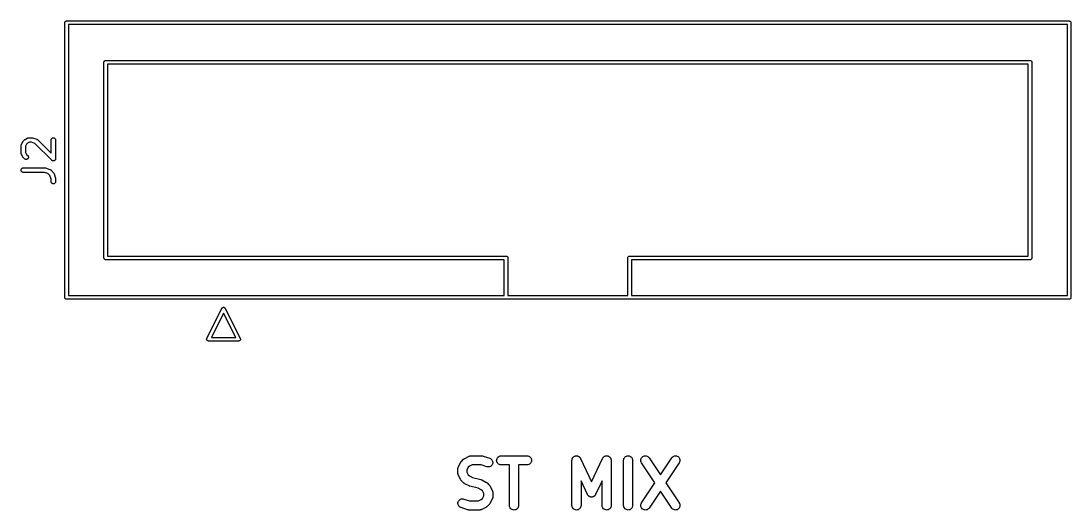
# Model space of a CAD drawing. Extents: x 0.26 to 6.88, y 0.69 to 3.68.
# Drawn here: x 0.31 to 1.682, y 0.692 to 1.332 of the extents above; entities that cross this region are included whole.
import ezdxf

# ---------------------------------------------------------------- set-up
doc = ezdxf.new("R2010")
doc.units = 0
doc.header["$MEASUREMENT"] = 0
doc.layers.add('BLACK', color=7, linetype='CONTINUOUS')

msp = doc.modelspace()

# ---------------------------------------------------------------- linework, layer by layer
at = {"layer": 'BLACK', "linetype": 'CONTINUOUS'}
for p, q in [((0.367908, 1.33085), (0.368204, 1.33121)), ((0.368204, 1.33121), (0.368563, 1.3315)), ((0.368563, 1.3315), (0.368974, 1.33172)), ((0.368974, 1.33172), (0.369419, 1.33186)), ((0.369419, 1.33186), (0.369766, 1.33189)), ((0.369766, 1.33189), (0.369882, 1.3319)), ((0.369766, 1.33189), (0.369766, 1.33189)), ((0.369882, 1.3319), (0.369998, 1.33189)), ((0.369998, 1.33189), (1.68, 1.33189)), ((1.68, 1.33189), (1.68012, 1.3319)), ((1.68012, 1.3319), (1.68023, 1.33189)), ((1.68023, 1.33189), (1.68023, 1.33189)), ((1.68023, 1.33189), (1.68058, 1.33186)), ((1.68058, 1.33186), (1.68103, 1.33172)), ((1.68103, 1.33172), (1.68144, 1.3315)), ((1.68144, 1.3315), (1.6818, 1.33121)), ((1.6818, 1.33121), (1.68209, 1.33085)), ((0.367508, 1.32953), (0.367554, 1.32999)), ((0.36752, 1.32941), (0.367508, 1.32953)), ((0.36752, 0.970588), (0.36752, 1.32941)), ((0.367554, 1.32999), (0.367689, 1.33044)), ((0.367689, 1.33044), (0.367908, 1.33085)), ((0.372244, 1.32717), (0.372244, 0.972835)), ((1.67776, 1.32717), (0.372244, 1.32717)), ((1.67776, 0.972835), (1.67776, 1.32717)), ((1.68209, 1.33085), (1.68231, 1.33044)), ((1.68231, 1.33044), (1.68245, 1.32999)), ((1.68245, 1.32999), (1.68249, 1.32953)), ((1.68249, 1.32953), (1.68248, 1.32941)), ((1.68248, 1.32941), (1.68248, 0.970588)), ((0.418689, 1.27795), (0.418735, 1.27842)), ((0.418701, 1.27784), (0.418689, 1.27795)), ((0.418701, 1.02216), (0.418701, 1.27784)), ((0.418735, 1.27842), (0.41887, 1.27886)), ((0.41887, 1.27886), (0.419089, 1.27927)), ((0.419089, 1.27927), (0.419385, 1.27963)), ((0.419385, 1.27963), (0.419744, 1.27993)), ((0.419744, 1.27993), (0.420155, 1.28015)), ((0.420155, 1.28015), (0.4206, 1.28028)), ((0.4206, 1.28028), (0.420947, 1.28031)), ((0.420947, 1.28031), (0.421063, 1.28033)), ((0.420947, 1.28031), (0.420947, 1.28031)), ((0.421063, 1.28033), (0.421179, 1.28031)), ((0.421179, 1.28031), (1.62882, 1.28031)), ((1.62882, 1.28031), (1.62894, 1.28033)), ((1.62894, 1.28033), (1.62905, 1.28031)), ((1.62905, 1.28031), (1.62905, 1.28031)), ((1.62905, 1.28031), (1.6294, 1.28028)), ((1.6294, 1.28028), (1.62985, 1.28015)), ((1.62985, 1.28015), (1.63026, 1.27993)), ((1.63026, 1.27993), (1.63062, 1.27963)), ((1.63062, 1.27963), (1.63091, 1.27927)), ((1.63091, 1.27927), (1.63113, 1.27886)), ((1.63113, 1.27886), (1.63127, 1.27842)), ((1.63127, 1.27842), (1.63131, 1.27795)), ((1.63131, 1.27795), (1.6313, 1.27784)), ((1.6313, 1.27784), (1.6313, 1.02216)), ((0.423425, 1.27559), (0.423425, 1.02441)), ((1.62657, 1.27559), (0.423425, 1.27559)), ((1.62657, 1.02441), (1.62657, 1.27559)), ((0.31033, 1.16879), (0.31034, 1.16888)), ((0.31033, 1.16875), (0.31033, 1.16879)), ((0.31033, 1.15937), (0.31033, 1.16875)), ((0.310338, 1.16896), (0.310372, 1.16916)), ((0.31034, 1.16888), (0.310338, 1.16896)), ((0.310372, 1.16916), (0.310394, 1.16936)), ((0.310394, 1.16936), (0.310421, 1.16944)), ((0.310421, 1.16944), (0.310435, 1.16953)), ((0.310435, 1.16953), (0.310508, 1.16972)), ((0.310508, 1.16972), (0.310569, 1.16991)), ((0.310569, 1.16991), (0.310611, 1.16999)), ((0.310611, 1.16999), (0.310642, 1.17007)), ((0.310642, 1.17007), (0.312516, 1.17382)), ((0.312516, 1.17382), (0.312535, 1.17385)), ((0.312535, 1.17385), (0.312625, 1.17399)), ((0.312625, 1.17399), (0.312704, 1.17414)), ((0.312704, 1.17414), (0.312782, 1.17423)), ((0.312782, 1.17423), (0.312849, 1.17434)), ((0.312849, 1.17434), (0.312964, 1.17446)), ((0.312964, 1.17446), (0.31307, 1.17459)), ((0.31307, 1.17459), (0.314944, 1.17646)), ((0.314944, 1.17646), (0.314974, 1.17649)), ((0.314974, 1.17649), (0.315103, 1.17659)), ((0.315103, 1.17659), (0.315224, 1.17671)), ((0.315224, 1.17671), (0.315328, 1.17677)), ((0.315328, 1.17677), (0.315424, 1.17685)), ((0.315424, 1.17685), (0.315571, 1.17692)), ((0.315571, 1.17692), (0.315712, 1.17701)), ((0.315712, 1.17701), (0.319461, 1.17889)), ((0.317584, 1.17075), (0.316235, 1.16805)), ((0.316235, 1.16805), (0.316235, 1.16007)), ((0.318781, 1.17195), (0.317584, 1.17075)), ((0.321479, 1.17329), (0.318781, 1.17195)), ((0.319461, 1.17889), (0.319498, 1.17891)), ((0.319498, 1.17891), (0.31958, 1.17894)), ((0.31958, 1.17894), (0.319657, 1.17898)), ((0.319657, 1.17898), (0.31985, 1.17904)), ((0.31985, 1.17904), (0.320039, 1.1791)), ((0.320039, 1.1791), (0.320125, 1.17912)), ((0.320125, 1.17912), (0.320208, 1.17914)), ((0.320208, 1.17914), (0.320409, 1.17916)), ((0.320409, 1.17916), (0.320608, 1.17919)), ((0.320608, 1.17919), (0.320695, 1.17919)), ((0.320695, 1.17919), (0.320782, 1.1792)), ((0.320782, 1.1792), (0.324531, 1.1792)), ((0.324052, 1.17329), (0.321479, 1.17329)), ((0.328561, 1.17179), (0.324052, 1.17329)), ((0.324531, 1.1792), (0.324573, 1.1792)), ((0.324573, 1.1792), (0.324737, 1.17918)), ((0.324737, 1.17918), (0.324903, 1.17918)), ((0.324903, 1.17918), (0.325023, 1.17915)), ((0.325023, 1.17915), (0.325145, 1.17913)), ((0.325145, 1.17913), (0.325303, 1.17908)), ((0.325303, 1.17908), (0.325465, 1.17905)), ((0.325465, 1.17905), (0.331089, 1.17717)), ((0.350565, 1.14979), (0.328561, 1.17179)), ((0.331089, 1.17717), (0.331128, 1.17716)), ((0.331128, 1.17716), (0.331207, 1.17712)), ((0.331207, 1.17712), (0.33129, 1.1771)), ((0.33129, 1.1771), (0.331468, 1.177)), ((0.331468, 1.177), (0.331651, 1.17692)), ((0.331651, 1.17692), (0.331722, 1.17687)), ((0.331722, 1.17687), (0.331798, 1.17683)), ((0.331798, 1.17683), (0.331954, 1.1767)), ((0.331954, 1.1767), (0.332117, 1.17658)), ((0.332117, 1.17658), (0.332176, 1.17652)), ((0.332176, 1.17652), (0.332244, 1.17646)), ((0.332244, 1.17646), (0.3497, 1.159)), ((0.3497, 1.17629), (0.349765, 1.17686)), ((0.3497, 1.17625), (0.3497, 1.17629)), ((0.3497, 1.159), (0.3497, 1.17625)), ((0.349765, 1.17686), (0.349939, 1.17741)), ((0.349939, 1.17741), (0.350216, 1.17791)), ((0.350216, 1.17791), (0.350587, 1.17836)), ((0.350587, 1.17836), (0.351036, 1.17872)), ((0.351036, 1.17872), (0.351547, 1.17898)), ((0.351547, 1.17898), (0.352099, 1.17915)), ((0.352099, 1.17915), (0.352673, 1.1792)), ((0.352673, 1.1792), (0.353246, 1.17914)), ((0.353246, 1.17914), (0.353797, 1.17897)), ((0.353797, 1.17897), (0.354304, 1.17869)), ((0.354304, 1.17869), (0.354748, 1.17833)), ((0.354748, 1.17833), (0.355112, 1.17788)), ((0.355112, 1.17788), (0.355383, 1.17737)), ((0.355383, 1.17737), (0.355549, 1.17682)), ((0.355549, 1.17682), (0.355606, 1.17625)), ((0.355606, 1.17625), (0.355606, 1.15187)), ((0.310338, 1.15929), (0.31033, 1.15937)), ((0.310335, 1.1592), (0.310338, 1.15929)), ((0.310366, 1.159), (0.310335, 1.1592)), ((0.310386, 1.1588), (0.310366, 1.159)), ((0.310411, 1.15872), (0.310386, 1.1588)), ((0.310425, 1.15863), (0.310411, 1.15872)), ((0.310494, 1.15844), (0.310425, 1.15863)), ((0.310553, 1.15825), (0.310494, 1.15844)), ((0.310593, 1.15817), (0.310553, 1.15825)), ((0.310623, 1.15809), (0.310593, 1.15817)), ((0.310642, 1.15805), (0.310623, 1.15809)), ((0.312516, 1.1543), (0.310642, 1.15805)), ((0.312605, 1.15416), (0.312516, 1.1543)), ((0.312681, 1.15402), (0.312605, 1.15416)), ((0.312758, 1.15392), (0.312681, 1.15402)), ((0.312823, 1.15382), (0.312758, 1.15392)), ((0.312937, 1.1537), (0.312823, 1.15382)), ((0.313041, 1.15357), (0.312937, 1.1537)), ((0.31307, 1.15354), (0.313041, 1.15357)), ((0.314944, 1.15166), (0.31307, 1.15354)), ((0.316235, 1.16007), (0.317584, 1.15737)), ((0.317584, 1.15737), (0.31912, 1.15584)), ((0.31912, 1.15584), (0.319149, 1.15581)), ((0.319149, 1.15581), (0.319509, 1.15536)), ((0.319509, 1.15536), (0.319774, 1.15485)), ((0.319923, 1.15315), (0.31975, 1.1526)), ((0.319774, 1.15485), (0.319935, 1.15429)), ((0.319985, 1.15372), (0.319923, 1.15315)), ((0.319935, 1.15429), (0.319985, 1.15372)), ((0.310835, 1.13853), (0.311202, 1.13897)), ((0.311202, 1.13897), (0.311649, 1.13934)), ((0.311649, 1.13934), (0.312157, 1.13961)), ((0.312157, 1.13961), (0.312709, 1.13977)), ((0.312709, 1.13977), (0.313283, 1.13983)), ((0.313283, 1.13983), (0.341404, 1.13983)), ((0.31539, 1.1513), (0.314944, 1.15166)), ((0.315897, 1.15102), (0.31539, 1.1513)), ((0.316449, 1.15086), (0.315897, 1.15102)), ((0.317022, 1.1508), (0.316449, 1.15086)), ((0.317596, 1.15085), (0.317022, 1.1508)), ((0.318148, 1.15102), (0.317596, 1.15085)), ((0.318658, 1.15128), (0.318148, 1.15102)), ((0.319106, 1.15165), (0.318658, 1.15128)), ((0.319474, 1.15209), (0.319106, 1.15165)), ((0.31975, 1.1526), (0.319474, 1.15209)), ((0.341404, 1.13983), (0.341445, 1.13983)), ((0.341445, 1.13983), (0.34161, 1.13981)), ((0.34161, 1.13981), (0.341776, 1.13981)), ((0.341776, 1.13981), (0.341896, 1.13978)), ((0.341896, 1.13978), (0.342018, 1.13976)), ((0.342018, 1.13976), (0.342176, 1.13971)), ((0.342176, 1.13971), (0.342338, 1.13968)), ((0.342338, 1.13968), (0.347962, 1.1378)), ((0.350782, 1.14961), (0.350565, 1.14979)), ((0.351002, 1.14943), (0.350782, 1.14961)), ((0.351006, 1.14942), (0.351002, 1.14943)), ((0.35101, 1.14942), (0.351006, 1.14942)), ((0.351257, 1.14929), (0.35101, 1.14942)), ((0.351509, 1.14915), (0.351257, 1.14929)), ((0.351514, 1.14915), (0.351509, 1.14915)), ((0.351518, 1.14915), (0.351514, 1.14915)), ((0.351784, 1.14907), (0.351518, 1.14915)), ((0.352059, 1.14898), (0.351784, 1.14907)), ((0.352064, 1.14898), (0.352059, 1.14898)), ((0.352069, 1.14898), (0.352064, 1.14898)), ((0.352353, 1.14895), (0.352069, 1.14898)), ((0.352632, 1.14892), (0.352353, 1.14895)), ((0.352637, 1.14892), (0.352632, 1.14892)), ((0.352642, 1.14892), (0.352637, 1.14892)), ((0.352925, 1.14895), (0.352642, 1.14892)), ((0.353206, 1.14897), (0.352925, 1.14895)), ((0.353211, 1.14898), (0.353206, 1.14897)), ((0.353216, 1.14898), (0.353211, 1.14898)), ((0.353488, 1.14906), (0.353216, 1.14898)), ((0.353759, 1.14914), (0.353488, 1.14906)), ((0.353763, 1.14914), (0.353759, 1.14914)), ((0.353768, 1.14914), (0.353763, 1.14914)), ((0.354021, 1.14927), (0.353768, 1.14914)), ((0.35427, 1.1494), (0.354021, 1.14927)), ((0.354274, 1.14941), (0.35427, 1.1494)), ((0.354278, 1.14941), (0.354274, 1.14941)), ((0.354497, 1.14959), (0.354278, 1.14941)), ((0.354719, 1.14977), (0.354497, 1.14959)), ((0.354722, 1.14977), (0.354719, 1.14977)), ((0.354726, 1.14977), (0.354722, 1.14977)), ((0.354903, 1.14998), (0.354726, 1.14977)), ((0.355089, 1.15021), (0.354903, 1.14998)), ((0.355092, 1.15021), (0.355089, 1.15021)), ((0.355095, 1.15022), (0.355092, 1.15021)), ((0.355229, 1.15046), (0.355095, 1.15022)), ((0.355367, 1.15071), (0.355229, 1.15046)), ((0.355368, 1.15072), (0.355367, 1.15071)), ((0.355371, 1.15072), (0.355368, 1.15072)), ((0.355454, 1.15099), (0.355371, 1.15072)), ((0.355541, 1.15126), (0.355454, 1.15099)), ((0.355542, 1.15127), (0.355541, 1.15126)), ((0.355543, 1.15127), (0.355542, 1.15127)), ((0.355573, 1.15155), (0.355543, 1.15127)), ((0.355605, 1.15183), (0.355573, 1.15155)), ((0.355606, 1.15187), (0.355605, 1.15184)), ((0.355605, 1.15184), (0.355605, 1.15184)), ((0.355605, 1.15184), (0.355605, 1.15184)), ((0.355605, 1.15184), (0.355605, 1.15183)), ((0.31033, 1.1369), (0.31039, 1.13747)), ((0.310382, 1.13632), (0.31033, 1.1369)), ((0.310545, 1.13577), (0.310382, 1.13632)), ((0.31039, 1.13747), (0.310561, 1.13802)), ((0.310812, 1.13526), (0.310545, 1.13577)), ((0.310561, 1.13802), (0.310835, 1.13853)), ((0.311173, 1.13481), (0.310812, 1.13526)), ((0.311614, 1.13444), (0.311173, 1.13481)), ((0.312119, 1.13416), (0.311614, 1.13444)), ((0.312669, 1.13399), (0.312119, 1.13416)), ((0.313241, 1.13392), (0.312669, 1.13399)), ((0.313283, 1.13392), (0.313241, 1.13392)), ((0.340925, 1.13392), (0.313283, 1.13392)), ((0.345433, 1.13242), (0.340925, 1.13392)), ((0.348197, 1.12966), (0.345433, 1.13242)), ((0.347962, 1.1378), (0.348001, 1.13779)), ((0.348001, 1.13779), (0.34808, 1.13775)), ((0.34808, 1.13775), (0.348163, 1.13773)), ((0.348163, 1.13773), (0.348341, 1.13763)), ((0.3497, 1.12515), (0.348197, 1.12966)), ((0.348341, 1.13763), (0.348524, 1.13755)), ((0.348524, 1.13755), (0.348594, 1.1375)), ((0.348594, 1.1375), (0.348671, 1.13746)), ((0.348671, 1.13746), (0.348827, 1.13733)), ((0.348827, 1.13733), (0.34899, 1.13721)), ((0.34899, 1.13721), (0.349049, 1.13715)), ((0.349049, 1.13715), (0.349116, 1.13709)), ((0.349116, 1.13709), (0.352866, 1.13334)), ((0.352866, 1.13334), (0.352895, 1.13331)), ((0.352895, 1.13331), (0.352949, 1.13324)), ((0.352949, 1.13324), (0.353012, 1.13318)), ((0.353012, 1.13318), (0.353129, 1.13302)), ((0.353129, 1.13302), (0.353254, 1.13286)), ((0.353254, 1.13286), (0.353294, 1.13278)), ((0.353294, 1.13278), (0.353345, 1.13271)), ((0.353345, 1.13271), (0.353427, 1.13253)), ((0.353427, 1.13253), (0.35352, 1.13235)), ((0.35352, 1.13235), (0.353544, 1.13227)), ((0.353544, 1.13227), (0.353579, 1.13219)), ((0.353579, 1.13219), (0.355454, 1.12656)), ((0.355454, 1.12656), (0.355467, 1.12652)), ((0.355467, 1.12652), (0.355501, 1.12636)), ((0.355501, 1.12636), (0.355549, 1.1262)), ((0.355549, 1.1262), (0.355561, 1.12608)), ((0.355561, 1.12608), (0.355587, 1.12596)), ((0.355587, 1.12596), (0.355589, 1.12579)), ((0.355589, 1.12579), (0.355606, 1.12563)), ((0.355606, 1.12563), (0.355606, 1.12188)), ((0.3497, 1.12188), (0.3497, 1.12515)), ((0.349756, 1.1213), (0.3497, 1.12188)), ((0.349923, 1.12075), (0.349756, 1.1213)), ((0.350193, 1.12024), (0.349923, 1.12075)), ((0.350558, 1.1198), (0.350193, 1.12024)), ((0.351002, 1.11943), (0.350558, 1.1198)), ((0.351509, 1.11916), (0.351002, 1.11943)), ((0.352059, 1.11899), (0.351509, 1.11916)), ((0.352632, 1.11893), (0.352059, 1.11899)), ((0.353206, 1.11898), (0.352632, 1.11893)), ((0.353759, 1.11914), (0.353206, 1.11898)), ((0.35427, 1.11941), (0.353759, 1.11914)), ((0.354719, 1.11977), (0.35427, 1.11941)), ((0.355089, 1.12021), (0.354719, 1.11977)), ((0.355367, 1.12072), (0.355089, 1.12021)), ((0.355541, 1.12126), (0.355367, 1.12072)), ((0.355605, 1.12184), (0.355541, 1.12126)), ((0.355606, 1.12188), (0.355605, 1.12184)), ((0.418689, 1.02205), (0.418701, 1.02216)), ((0.418735, 1.02158), (0.418689, 1.02205)), ((0.41887, 1.02114), (0.418735, 1.02158)), ((0.419089, 1.02073), (0.41887, 1.02114)), ((0.419385, 1.02037), (0.419089, 1.02073)), ((0.419744, 1.02007), (0.419385, 1.02037)), ((0.420155, 1.01985), (0.419744, 1.02007)), ((0.4206, 1.01972), (0.420155, 1.01985)), ((0.421063, 1.01967), (0.4206, 1.01972)), ((0.421179, 1.01969), (0.421063, 1.01967)), ((0.941929, 1.01969), (0.421179, 1.01969)), ((0.423425, 1.02441), (0.944175, 1.02441)), ((0.941929, 0.972835), (0.941929, 1.01969)), ((0.944175, 1.02441), (0.944291, 1.02442)), ((0.944291, 1.02442), (0.944407, 1.02441)), ((0.944407, 1.02441), (0.944754, 1.02438)), ((0.944754, 1.02438), (0.9452, 1.02424)), ((0.9452, 1.02424), (0.94561, 1.02402)), ((0.94561, 1.02402), (0.94597, 1.02373)), ((0.94597, 1.02373), (0.946265, 1.02337)), ((0.946265, 1.02337), (0.946484, 1.02296)), ((0.946484, 1.02296), (0.946619, 1.02251)), ((0.946619, 1.02251), (0.946665, 1.02205)), ((0.946665, 1.02205), (0.946654, 1.02193)), ((0.946654, 1.02193), (0.946654, 0.972835)), ((1.10334, 1.02205), (1.10338, 1.02251)), ((1.10335, 1.02193), (1.10334, 1.02205)), ((1.10335, 0.972835), (1.10335, 1.02193)), ((1.10338, 1.02251), (1.10352, 1.02296)), ((1.10352, 1.02296), (1.10374, 1.02337)), ((1.10374, 1.02337), (1.10403, 1.02373)), ((1.10403, 1.02373), (1.10439, 1.02402)), ((1.10439, 1.02402), (1.1048, 1.02424)), ((1.1048, 1.02424), (1.10525, 1.02438)), ((1.10525, 1.02438), (1.10559, 1.02441)), ((1.10559, 1.02441), (1.10571, 1.02442)), ((1.10571, 1.02442), (1.10582, 1.02441)), ((1.10582, 1.02441), (1.62657, 1.02441)), ((1.62882, 1.01969), (1.10807, 1.01969)), ((1.10807, 1.01969), (1.10807, 0.972835)), ((1.62894, 1.01967), (1.62882, 1.01969)), ((1.6294, 1.01972), (1.62894, 1.01967)), ((1.62985, 1.01985), (1.6294, 1.01972)), ((1.63026, 1.02007), (1.62985, 1.01985)), ((1.63062, 1.02037), (1.63026, 1.02007)), ((1.63091, 1.02073), (1.63062, 1.02037)), ((1.63113, 1.02114), (1.63091, 1.02073)), ((1.63127, 1.02158), (1.63113, 1.02114)), ((1.6313, 1.02193), (1.63127, 1.02158)), ((1.6313, 1.02216), (1.63131, 1.02205)), ((1.63131, 1.02205), (1.6313, 1.02193)), ((1.6313, 1.02193), (1.6313, 1.02193)), ((0.367508, 0.970472), (0.36752, 0.970588)), ((0.367554, 0.970009), (0.367508, 0.970472)), ((0.367689, 0.969564), (0.367554, 0.970009)), ((0.367908, 0.969154), (0.367689, 0.969564)), ((0.368204, 0.968794), (0.367908, 0.969154)), ((0.368563, 0.968499), (0.368204, 0.968794)), ((0.368974, 0.968279), (0.368563, 0.968499)), ((0.369419, 0.968144), (0.368974, 0.968279)), ((0.369672, 0.968119), (0.369419, 0.968144)), ((0.369882, 0.968099), (0.369672, 0.968119)), ((0.369998, 0.96811), (0.369882, 0.968099)), ((0.944175, 0.96811), (0.369998, 0.96811)), ((0.372244, 0.972835), (0.941929, 0.972835)), ((0.944291, 0.968099), (0.944175, 0.96811)), ((0.944407, 0.96811), (0.944291, 0.968099)), ((1.10559, 0.96811), (0.944407, 0.96811)), ((0.946654, 0.972835), (1.10335, 0.972835)), ((1.10571, 0.968099), (1.10559, 0.96811)), ((1.10582, 0.96811), (1.10571, 0.968099)), ((1.68, 0.96811), (1.10582, 0.96811)), ((1.10807, 0.972835), (1.67776, 0.972835)), ((1.68012, 0.968099), (1.68, 0.96811)), ((1.68033, 0.968119), (1.68012, 0.968099)), ((1.68058, 0.968144), (1.68033, 0.968119)), ((1.68103, 0.968279), (1.68058, 0.968144)), ((1.68144, 0.968499), (1.68103, 0.968279)), ((1.6818, 0.968794), (1.68144, 0.968499)), ((1.68209, 0.969154), (1.6818, 0.968794)), ((1.68231, 0.969564), (1.68209, 0.969154)), ((1.68245, 0.970009), (1.68231, 0.969564)), ((1.68249, 0.970472), (1.68245, 0.970009)), ((1.68248, 0.970588), (1.68249, 0.970472)), ((0.553217, 0.916833), (0.572865, 0.95613)), ((0.575, 0.949836), (0.559137, 0.91811)), ((0.572865, 0.95613), (0.572938, 0.956294)), ((0.572938, 0.956294), (0.573035, 0.95643)), ((0.573035, 0.95643), (0.573125, 0.956573)), ((0.573125, 0.956573), (0.57317, 0.956621)), ((0.57317, 0.956621), (0.573207, 0.956673)), ((0.573207, 0.956673), (0.573329, 0.956789)), ((0.573329, 0.956789), (0.573445, 0.956911)), ((0.573445, 0.956911), (0.573498, 0.956949)), ((0.573498, 0.956949), (0.573545, 0.956993)), ((0.573545, 0.956993), (0.573687, 0.957083)), ((0.573687, 0.957083), (0.573824, 0.95718)), ((0.573824, 0.95718), (0.573884, 0.957207)), ((0.573884, 0.957207), (0.573939, 0.957241)), ((0.573939, 0.957241), (0.574096, 0.957301)), ((0.574096, 0.957301), (0.574249, 0.95737)), ((0.574249, 0.95737), (0.574312, 0.957384)), ((0.574312, 0.957384), (0.574373, 0.957407)), ((0.574373, 0.957407), (0.574539, 0.957436)), ((0.574539, 0.957436), (0.574703, 0.957473)), ((0.574703, 0.957473), (0.574768, 0.957475)), ((0.574768, 0.957475), (0.574832, 0.957486)), ((0.574832, 0.957486), (0.575, 0.957481)), ((0.575, 0.957481), (0.575168, 0.957486)), ((0.590863, 0.91811), (0.575, 0.949836)), ((0.575168, 0.957486), (0.575232, 0.957475)), ((0.575232, 0.957475), (0.575297, 0.957473)), ((0.575297, 0.957473), (0.57546, 0.957436)), ((0.57546, 0.957436), (0.575627, 0.957407)), ((0.575627, 0.957407), (0.575688, 0.957384)), ((0.575688, 0.957384), (0.575751, 0.95737)), ((0.575751, 0.95737), (0.575904, 0.957302)), ((0.575904, 0.957302), (0.576061, 0.957241)), ((0.576061, 0.957241), (0.576116, 0.957207)), ((0.576116, 0.957207), (0.576175, 0.95718)), ((0.576175, 0.95718), (0.576313, 0.957083)), ((0.576313, 0.957083), (0.576455, 0.956993)), ((0.576455, 0.956993), (0.576502, 0.956949)), ((0.576502, 0.956949), (0.576555, 0.956911)), ((0.576555, 0.956911), (0.576671, 0.956789)), ((0.576671, 0.956789), (0.576793, 0.956673)), ((0.576793, 0.956673), (0.576831, 0.95662)), ((0.576831, 0.95662), (0.576875, 0.956573)), ((0.576875, 0.956573), (0.576965, 0.956431)), ((0.576965, 0.956431), (0.577062, 0.956294)), ((0.577062, 0.956294), (0.577136, 0.956129)), ((0.577136, 0.956129), (0.596784, 0.916833)), ((0.552941, 0.915748), (0.55295, 0.915832)), ((0.552956, 0.9156), (0.552941, 0.915748)), ((0.552947, 0.915916), (0.552972, 0.916063)), ((0.55295, 0.915832), (0.552947, 0.915916)), ((0.55296, 0.915451), (0.552956, 0.9156)), ((0.552979, 0.915369), (0.55296, 0.915451)), ((0.552972, 0.916063), (0.552987, 0.916211)), ((0.552987, 0.915285), (0.552979, 0.915369)), ((0.552987, 0.916211), (0.553011, 0.916292)), ((0.55303, 0.915142), (0.552987, 0.915285)), ((0.553011, 0.916292), (0.553026, 0.916375)), ((0.553026, 0.916375), (0.553079, 0.916514)), ((0.553063, 0.914997), (0.55303, 0.915142)), ((0.553097, 0.914921), (0.553063, 0.914997)), ((0.553079, 0.916514), (0.553122, 0.916656)), ((0.553122, 0.91484), (0.553097, 0.914921)), ((0.553122, 0.916656), (0.553217, 0.916833)), ((0.553192, 0.914708), (0.553122, 0.91484)), ((0.553253, 0.914573), (0.553192, 0.914708)), ((0.553302, 0.914504), (0.553253, 0.914573)), ((0.553341, 0.914429), (0.553302, 0.914504)), ((0.553436, 0.914314), (0.553341, 0.914429)), ((0.553522, 0.914193), (0.553436, 0.914314)), ((0.553583, 0.914135), (0.553522, 0.914193)), ((0.553637, 0.91407), (0.553583, 0.914135)), ((0.553751, 0.913975), (0.553637, 0.91407)), ((0.55386, 0.913873), (0.553751, 0.913975)), ((0.553931, 0.913828), (0.55386, 0.913873)), ((0.553996, 0.913774), (0.553931, 0.913828)), ((0.554128, 0.913704), (0.553996, 0.913774)), ((0.554253, 0.913625), (0.554128, 0.913704)), ((0.554332, 0.913595), (0.554253, 0.913625)), ((0.554407, 0.913555), (0.554332, 0.913595)), ((0.554549, 0.913512), (0.554407, 0.913555)), ((0.554688, 0.913459), (0.554549, 0.913512)), ((0.554771, 0.913445), (0.554688, 0.913459)), ((0.554852, 0.91342), (0.554771, 0.913445)), ((0.555, 0.913405), (0.554852, 0.91342)), ((0.555147, 0.91338), (0.555, 0.913405)), ((0.555346, 0.913386), (0.555147, 0.91338)), ((0.594654, 0.913386), (0.555346, 0.913386)), ((0.559137, 0.91811), (0.590863, 0.91811)), ((0.594853, 0.91338), (0.594654, 0.913386)), ((0.595, 0.913405), (0.594853, 0.91338)), ((0.595148, 0.91342), (0.595, 0.913405)), ((0.595229, 0.913445), (0.595148, 0.91342)), ((0.595312, 0.913459), (0.595229, 0.913445)), ((0.595451, 0.913512), (0.595312, 0.913459)), ((0.595593, 0.913555), (0.595451, 0.913512)), ((0.595668, 0.913595), (0.595593, 0.913555)), ((0.595747, 0.913625), (0.595668, 0.913595)), ((0.595872, 0.913704), (0.595747, 0.913625)), ((0.596004, 0.913774), (0.595872, 0.913704)), ((0.596069, 0.913828), (0.596004, 0.913774)), ((0.59614, 0.913873), (0.596069, 0.913828)), ((0.596249, 0.913975), (0.59614, 0.913873)), ((0.596363, 0.91407), (0.596249, 0.913975)), ((0.596417, 0.914135), (0.596363, 0.91407)), ((0.596478, 0.914193), (0.596417, 0.914135)), ((0.596564, 0.914314), (0.596478, 0.914193)), ((0.596659, 0.914429), (0.596564, 0.914314)), ((0.596698, 0.914504), (0.596659, 0.914429)), ((0.596747, 0.914573), (0.596698, 0.914504)), ((0.596808, 0.914708), (0.596747, 0.914573)), ((0.596784, 0.916833), (0.596878, 0.916656)), ((0.596878, 0.91484), (0.596808, 0.914708)), ((0.596878, 0.916656), (0.596921, 0.916514)), ((0.596903, 0.914921), (0.596878, 0.91484)), ((0.596937, 0.914997), (0.596903, 0.914921)), ((0.596921, 0.916514), (0.596974, 0.916375)), ((0.59697, 0.915142), (0.596937, 0.914997)), ((0.597013, 0.915285), (0.59697, 0.915142)), ((0.596974, 0.916375), (0.596989, 0.916292)), ((0.596989, 0.916292), (0.597013, 0.916211)), ((0.597013, 0.916211), (0.597028, 0.916063)), ((0.597021, 0.915369), (0.597013, 0.915285)), ((0.59704, 0.915451), (0.597021, 0.915369)), ((0.597028, 0.916063), (0.597053, 0.915916)), ((0.597044, 0.9156), (0.59704, 0.915451)), ((0.597059, 0.915748), (0.597044, 0.9156)), ((0.597053, 0.915916), (0.59705, 0.915832)), ((0.59705, 0.915832), (0.597059, 0.915748)), ((0.884772, 0.75443), (0.884953, 0.754708)), ((0.884953, 0.754708), (0.885109, 0.755001)), ((0.885109, 0.755001), (0.885266, 0.755191)), ((0.885266, 0.755191), (0.885399, 0.755397)), ((0.885399, 0.755397), (0.88563, 0.755635)), ((0.88563, 0.755635), (0.885841, 0.755891)), ((0.885841, 0.755891), (0.888653, 0.758703)), ((0.888653, 0.758703), (0.888712, 0.758761)), ((0.888712, 0.758761), (0.888971, 0.758968)), ((0.888971, 0.758968), (0.889212, 0.759196)), ((0.889212, 0.759196), (0.889421, 0.759327)), ((0.889421, 0.759327), (0.889613, 0.75948)), ((0.889613, 0.75948), (0.889907, 0.759633)), ((0.889907, 0.759633), (0.890188, 0.75981)), ((0.890188, 0.75981), (0.895812, 0.762622)), ((0.895812, 0.762622), (0.895886, 0.762658)), ((0.895886, 0.762658), (0.896049, 0.762718)), ((0.896049, 0.762718), (0.896203, 0.7628)), ((0.896203, 0.7628), (0.89659, 0.762916)), ((0.89659, 0.762916), (0.896968, 0.763055)), ((0.896968, 0.763055), (0.89714, 0.763083)), ((0.89714, 0.763083), (0.897306, 0.763133)), ((0.897306, 0.763133), (0.897708, 0.763172)), ((0.897708, 0.763172), (0.898107, 0.763235)), ((0.898107, 0.763235), (0.89828, 0.763228)), ((0.89828, 0.763228), (0.898453, 0.763245)), ((0.898453, 0.763245), (0.912514, 0.763245)), ((0.912514, 0.763245), (0.912596, 0.763245)), ((0.912596, 0.763245), (0.912926, 0.763208)), ((0.912926, 0.763208), (0.913258, 0.763198)), ((0.913258, 0.763198), (0.913497, 0.763144)), ((0.913497, 0.763144), (0.913742, 0.763116)), ((0.913742, 0.763116), (0.914058, 0.763016)), ((0.914058, 0.763016), (0.914382, 0.762942)), ((0.914382, 0.762942), (0.922818, 0.76013)), ((0.922818, 0.76013), (0.922896, 0.760103)), ((0.922896, 0.760103), (0.923942, 0.759619)), ((0.923942, 0.759619), (0.924874, 0.758941)), ((0.924874, 0.758941), (0.925657, 0.758095)), ((0.925657, 0.758095), (0.92626, 0.757113)), ((0.92626, 0.757113), (0.926661, 0.756033)), ((0.926661, 0.756033), (0.926845, 0.754895)), ((0.926845, 0.754895), (0.926804, 0.753743)), ((0.931918, 0.757381), (0.932039, 0.758527)), ((0.932022, 0.756233), (0.931918, 0.757381)), ((0.932348, 0.755127), (0.932022, 0.756233)), ((0.932039, 0.758527), (0.932379, 0.759628)), ((0.932882, 0.754106), (0.932348, 0.755127)), ((0.932379, 0.759628), (0.932927, 0.760642)), ((0.932927, 0.760642), (0.933662, 0.76153)), ((0.933662, 0.76153), (0.934555, 0.762259)), ((0.934555, 0.762259), (0.935573, 0.7628)), ((0.935573, 0.7628), (0.936676, 0.763133)), ((0.936676, 0.763133), (0.937823, 0.763245)), ((0.937823, 0.763245), (0.971569, 0.763245)), ((0.971569, 0.763245), (0.971652, 0.763245)), ((0.971652, 0.763245), (0.972797, 0.763116)), ((0.972797, 0.763116), (0.973896, 0.762768)), ((0.973896, 0.762768), (0.974906, 0.762212)), ((0.974906, 0.762212), (0.975789, 0.761472)), ((0.975789, 0.761472), (0.976511, 0.760573)), ((0.977013, 0.755051), (0.976465, 0.754037)), ((0.976511, 0.760573), (0.977045, 0.759552)), ((0.977354, 0.756152), (0.977013, 0.755051)), ((0.977045, 0.759552), (0.97737, 0.758446)), ((0.977475, 0.757299), (0.977354, 0.756152)), ((0.97737, 0.758446), (0.977475, 0.757299)), ((1.03034, 0.757422), (1.03039, 0.757861)), ((1.03034, 0.75734), (1.03034, 0.757422)), ((1.03034, 0.698285), (1.03034, 0.75734)), ((1.03039, 0.757861), (1.03042, 0.758303)), ((1.03042, 0.758303), (1.03046, 0.758433)), ((1.03046, 0.758433), (1.03047, 0.758568)), ((1.03047, 0.758568), (1.03061, 0.758989)), ((1.03061, 0.758989), (1.03072, 0.759416)), ((1.03072, 0.759416), (1.03078, 0.759537)), ((1.03078, 0.759537), (1.03082, 0.759666)), ((1.03082, 0.759666), (1.03103, 0.760053)), ((1.03103, 0.760053), (1.03123, 0.76045)), ((1.03123, 0.76045), (1.03131, 0.760558)), ((1.03131, 0.760558), (1.03138, 0.760676)), ((1.03138, 0.760676), (1.03166, 0.761015)), ((1.03166, 0.761015), (1.03193, 0.761366)), ((1.03193, 0.761366), (1.03203, 0.761455)), ((1.03203, 0.761455), (1.03212, 0.761559)), ((1.03212, 0.761559), (1.03246, 0.761836)), ((1.03246, 0.761836), (1.03279, 0.762128)), ((1.03279, 0.762128), (1.03291, 0.762196)), ((1.03291, 0.762196), (1.03301, 0.762281)), ((1.03301, 0.762281), (1.03341, 0.762486)), ((1.03341, 0.762486), (1.03379, 0.762709)), ((1.03379, 0.762709), (1.03392, 0.762753)), ((1.03392, 0.762753), (1.03404, 0.762815)), ((1.03404, 0.762815), (1.03446, 0.76294)), ((1.03446, 0.76294), (1.03488, 0.763084)), ((1.03488, 0.763084), (1.03501, 0.763102)), ((1.03501, 0.763102), (1.03514, 0.763141)), ((1.03514, 0.763141), (1.03558, 0.763181)), ((1.03558, 0.763181), (1.03602, 0.763241)), ((1.03602, 0.763241), (1.03616, 0.763233)), ((1.03616, 0.763233), (1.03629, 0.763245)), ((1.03629, 0.763245), (1.03673, 0.763199)), ((1.03673, 0.763199), (1.03717, 0.763173)), ((1.03717, 0.763173), (1.0373, 0.763139)), ((1.0373, 0.763139), (1.03744, 0.763125)), ((1.03744, 0.763125), (1.03786, 0.762994)), ((1.03786, 0.762994), (1.03829, 0.762883)), ((1.03829, 0.762883), (1.03841, 0.762824)), ((1.03841, 0.762824), (1.03854, 0.762784)), ((1.03854, 0.762784), (1.03893, 0.762574)), ((1.03893, 0.762574), (1.03932, 0.762381)), ((1.03932, 0.762381), (1.03943, 0.7623)), ((1.03943, 0.7623), (1.03955, 0.762236)), ((1.03955, 0.762236), (1.03989, 0.761954)), ((1.03989, 0.761954), (1.04024, 0.761688)), ((1.04024, 0.761688), (1.04033, 0.761587)), ((1.04033, 0.761587), (1.04044, 0.761501)), ((1.04044, 0.761501), (1.04072, 0.761158)), ((1.04072, 0.761158), (1.04101, 0.760829)), ((1.04101, 0.760829), (1.04108, 0.760713)), ((1.04108, 0.760713), (1.04117, 0.760608)), ((1.04117, 0.760608), (1.04138, 0.760217)), ((1.04138, 0.760217), (1.0416, 0.759837)), ((1.0416, 0.759837), (1.05593, 0.729122)), ((1.05593, 0.729122), (1.07027, 0.759837)), ((1.07027, 0.759837), (1.0703, 0.759912)), ((1.0703, 0.759912), (1.07053, 0.760288)), ((1.07053, 0.760288), (1.07075, 0.760676)), ((1.07075, 0.760676), (1.07083, 0.76078)), ((1.07083, 0.76078), (1.0709, 0.760895)), ((1.0709, 0.760895), (1.0712, 0.76122)), ((1.0712, 0.76122), (1.07149, 0.761559)), ((1.07149, 0.761559), (1.07159, 0.761644)), ((1.07159, 0.761644), (1.07168, 0.761743)), ((1.07168, 0.761743), (1.07204, 0.762004)), ((1.07204, 0.762004), (1.07239, 0.762281)), ((1.07239, 0.762281), (1.0725, 0.762344)), ((1.0725, 0.762344), (1.07261, 0.762424)), ((1.07261, 0.762424), (1.07301, 0.762611)), ((1.07301, 0.762611), (1.07341, 0.762815)), ((1.07341, 0.762815), (1.07354, 0.762853)), ((1.07354, 0.762853), (1.07366, 0.762911)), ((1.07366, 0.762911), (1.07409, 0.763016)), ((1.07409, 0.763016), (1.07451, 0.763141)), ((1.07451, 0.763141), (1.07465, 0.763153)), ((1.07465, 0.763153), (1.07478, 0.763185)), ((1.07478, 0.763185), (1.07522, 0.763205)), ((1.07522, 0.763205), (1.07566, 0.763245)), ((1.07566, 0.763245), (1.07579, 0.763231)), ((1.07579, 0.763231), (1.07593, 0.763237)), ((1.07593, 0.763237), (1.07637, 0.763171)), ((1.07637, 0.763171), (1.07681, 0.763125)), ((1.07681, 0.763125), (1.07694, 0.763085)), ((1.07694, 0.763085), (1.07707, 0.763064)), ((1.07707, 0.763064), (1.07749, 0.762914)), ((1.07749, 0.762914), (1.07791, 0.762784)), ((1.07791, 0.762784), (1.07803, 0.762719)), ((1.07803, 0.762719), (1.07815, 0.762674)), ((1.07815, 0.762674), (1.07853, 0.762446)), ((1.07853, 0.762446), (1.07892, 0.762236)), ((1.07892, 0.762236), (1.07903, 0.762149)), ((1.07903, 0.762149), (1.07914, 0.76208)), ((1.07914, 0.76208), (1.07947, 0.761783)), ((1.07947, 0.761783), (1.07981, 0.761501)), ((1.07981, 0.761501), (1.07989, 0.761396)), ((1.07989, 0.761396), (1.07999, 0.761305)), ((1.07999, 0.761305), (1.08026, 0.760951)), ((1.08026, 0.760951), (1.08054, 0.760608)), ((1.08054, 0.760608), (1.0806, 0.760488)), ((1.0806, 0.760488), (1.08068, 0.76038)), ((1.08068, 0.76038), (1.08087, 0.75998)), ((1.08087, 0.75998), (1.08108, 0.75959)), ((1.08108, 0.75959), (1.08112, 0.759461)), ((1.08112, 0.759461), (1.08118, 0.759339)), ((1.08118, 0.759339), (1.08128, 0.758909)), ((1.08128, 0.758909), (1.08141, 0.758487)), ((1.08141, 0.758487), (1.08142, 0.758352)), ((1.08142, 0.758352), (1.08146, 0.758221)), ((1.08146, 0.758221), (1.08148, 0.757779)), ((1.08148, 0.757779), (1.08152, 0.75734)), ((1.08152, 0.75734), (1.08152, 0.698285)), ((1.09783, 0.75734), (1.09784, 0.757422)), ((1.09783, 0.698285), (1.09783, 0.75734)), ((1.09784, 0.757422), (1.09796, 0.758568)), ((1.09796, 0.758568), (1.09831, 0.759666)), ((1.09831, 0.759666), (1.09887, 0.760676)), ((1.09887, 0.760676), (1.09961, 0.761559)), ((1.09961, 0.761559), (1.10051, 0.762281)), ((1.10051, 0.762281), (1.10153, 0.762815)), ((1.10153, 0.762815), (1.10263, 0.763141)), ((1.10263, 0.763141), (1.10378, 0.763245)), ((1.10378, 0.763245), (1.10493, 0.763125)), ((1.10493, 0.763125), (1.10603, 0.762784)), ((1.10603, 0.762784), (1.10704, 0.762236)), ((1.10704, 0.762236), (1.10793, 0.761501)), ((1.10793, 0.761501), (1.10866, 0.760608)), ((1.10866, 0.760608), (1.1092, 0.75959)), ((1.1092, 0.75959), (1.10953, 0.758487)), ((1.10953, 0.758487), (1.10965, 0.75734)), ((1.10965, 0.75734), (1.10965, 0.698285)), ((1.12033, 0.757413), (1.12046, 0.758558)), ((1.12043, 0.756265), (1.12033, 0.757413)), ((1.12075, 0.755157), (1.12043, 0.756265)), ((1.12046, 0.758558), (1.12081, 0.759658)), ((1.12128, 0.754133), (1.12075, 0.755157)), ((1.12081, 0.759658), (1.12136, 0.760669)), ((1.12136, 0.760669), (1.1221, 0.761553)), ((1.1221, 0.761553), (1.123, 0.762276)), ((1.123, 0.762276), (1.12402, 0.762812)), ((1.12402, 0.762812), (1.12512, 0.763139)), ((1.12512, 0.763139), (1.12627, 0.763245)), ((1.12627, 0.763245), (1.12742, 0.763126)), ((1.12742, 0.763126), (1.12852, 0.762787)), ((1.12852, 0.762787), (1.12953, 0.762241)), ((1.12953, 0.762241), (1.13042, 0.761508)), ((1.13042, 0.761508), (1.13115, 0.760616)), ((1.13115, 0.760616), (1.14592, 0.738459)), ((1.14592, 0.738459), (1.16069, 0.760616)), ((1.16069, 0.760616), (1.16074, 0.760684)), ((1.16074, 0.760684), (1.16148, 0.761566)), ((1.16148, 0.761566), (1.16238, 0.762286)), ((1.16238, 0.762286), (1.1634, 0.762819)), ((1.1634, 0.762819), (1.16451, 0.763142)), ((1.16451, 0.763142), (1.16566, 0.763245)), ((1.16566, 0.763245), (1.1668, 0.763123)), ((1.1668, 0.763123), (1.1679, 0.76278)), ((1.1679, 0.76278), (1.16892, 0.76223)), ((1.16892, 0.76223), (1.1698, 0.761494)), ((1.1698, 0.761494), (1.17053, 0.7606)), ((1.17106, 0.755081), (1.17052, 0.754064)), ((1.17053, 0.7606), (1.17107, 0.759582)), ((1.1714, 0.756184), (1.17106, 0.755081)), ((1.17107, 0.759582), (1.1714, 0.758478)), ((1.1714, 0.758478), (1.17151, 0.75733)), ((1.17151, 0.75733), (1.1714, 0.756184)), ((0.881299, 0.746091), (0.8813, 0.746174)), ((0.881299, 0.740467), (0.881299, 0.746091)), ((0.8813, 0.746174), (0.881319, 0.746346)), ((0.881315, 0.74652), (0.881383, 0.746918)), ((0.881319, 0.746346), (0.881315, 0.74652)), ((0.881383, 0.746918), (0.881428, 0.747319)), ((0.881428, 0.747319), (0.881481, 0.747485)), ((0.881481, 0.747485), (0.88151, 0.747656)), ((0.88151, 0.747656), (0.881655, 0.748033)), ((0.881655, 0.748033), (0.881777, 0.748418)), ((0.881777, 0.748418), (0.88186, 0.74857)), ((0.88186, 0.74857), (0.881923, 0.748732)), ((0.881923, 0.748732), (0.884735, 0.754356)), ((0.884735, 0.754356), (0.884772, 0.75443)), ((0.89487, 0.748217), (0.89311, 0.744697)), ((0.89311, 0.744697), (0.89311, 0.741861)), ((0.89311, 0.741861), (0.89487, 0.738341)), ((0.896327, 0.749674), (0.89487, 0.748217)), ((0.899847, 0.751434), (0.896327, 0.749674)), ((0.911556, 0.751434), (0.899847, 0.751434)), ((0.919083, 0.748925), (0.911556, 0.751434)), ((0.920207, 0.748669), (0.919083, 0.748925)), ((0.921359, 0.748636), (0.920207, 0.748669)), ((0.922495, 0.748828), (0.921359, 0.748636)), ((0.923573, 0.749236), (0.922495, 0.748828)), ((0.924551, 0.749846), (0.923573, 0.749236)), ((0.925391, 0.750635), (0.924551, 0.749846)), ((0.926063, 0.751572), (0.925391, 0.750635)), ((0.92654, 0.752621), (0.926063, 0.751572)), ((0.926804, 0.753743), (0.92654, 0.752621)), ((0.933604, 0.753208), (0.932882, 0.754106)), ((0.934487, 0.752467), (0.933604, 0.753208)), ((0.935497, 0.751912), (0.934487, 0.752467)), ((0.936596, 0.751563), (0.935497, 0.751912)), ((0.937741, 0.751435), (0.936596, 0.751563)), ((0.937823, 0.751434), (0.937741, 0.751435)), ((0.948791, 0.751434), (0.937823, 0.751434)), ((0.948791, 0.698285), (0.948791, 0.751434)), ((0.971569, 0.751434), (0.960602, 0.751434)), ((0.960602, 0.751434), (0.960602, 0.698285)), ((0.972716, 0.751547), (0.971569, 0.751434)), ((0.97382, 0.75188), (0.972716, 0.751547)), ((0.974837, 0.752421), (0.97382, 0.75188)), ((0.97573, 0.753149), (0.974837, 0.752421)), ((0.976465, 0.754037), (0.97573, 0.753149)), ((1.12132, 0.754064), (1.12128, 0.754133)), ((1.13882, 0.727812), (1.12132, 0.754064)), ((1.17052, 0.754064), (1.15302, 0.727812)), ((0.881316, 0.740294), (0.881299, 0.740467)), ((0.881309, 0.74012), (0.881316, 0.740294)), ((0.881372, 0.739721), (0.881309, 0.74012)), ((0.881412, 0.73932), (0.881372, 0.739721)), ((0.881462, 0.739154), (0.881412, 0.73932)), ((0.881489, 0.738982), (0.881462, 0.739154)), ((0.881628, 0.738603), (0.881489, 0.738982)), ((0.881745, 0.738216), (0.881628, 0.738603)), ((0.881826, 0.738063), (0.881745, 0.738216)), ((0.881886, 0.7379), (0.881826, 0.738063)), ((0.881923, 0.737826), (0.881886, 0.7379)), ((0.884735, 0.732201), (0.881923, 0.737826)), ((0.884911, 0.731921), (0.884735, 0.732201)), ((0.885064, 0.731626), (0.884911, 0.731921)), ((0.885217, 0.731434), (0.885064, 0.731626)), ((0.885348, 0.731226), (0.885217, 0.731434)), ((0.885576, 0.730984), (0.885348, 0.731226)), ((0.885783, 0.730725), (0.885576, 0.730984)), ((0.885841, 0.730667), (0.885783, 0.730725)), ((0.888653, 0.727855), (0.885841, 0.730667)), ((0.888909, 0.727644), (0.888653, 0.727855)), ((0.889147, 0.727413), (0.888909, 0.727644)), ((0.889354, 0.727279), (0.889147, 0.727413)), ((0.889544, 0.727123), (0.889354, 0.727279)), ((0.89487, 0.738341), (0.896327, 0.736884)), ((0.896327, 0.736884), (0.900515, 0.73479)), ((0.900515, 0.73479), (0.911134, 0.732135)), ((0.911134, 0.732135), (0.911214, 0.732115)), ((0.911214, 0.732115), (0.91124, 0.732105)), ((0.91124, 0.732105), (0.911267, 0.732101)), ((0.911267, 0.732101), (0.91178, 0.731904)), ((0.91178, 0.731904), (0.912294, 0.731712)), ((0.912294, 0.731712), (0.912317, 0.731698)), ((0.912317, 0.731698), (0.912343, 0.731688)), ((0.912343, 0.731688), (0.917967, 0.728876)), ((0.917967, 0.728876), (0.918041, 0.728839)), ((0.918041, 0.728839), (0.918319, 0.728658)), ((0.918319, 0.728658), (0.918611, 0.728501)), ((0.918611, 0.728501), (0.918801, 0.728345)), ((0.918801, 0.728345), (0.919008, 0.728211)), ((0.919008, 0.728211), (0.919246, 0.72798)), ((0.919246, 0.72798), (0.919502, 0.72777)), ((0.919502, 0.72777), (0.922314, 0.724958)), ((1.05058, 0.71266), (1.04215, 0.73072)), ((1.04215, 0.73072), (1.04215, 0.698285)), ((1.06971, 0.73072), (1.06129, 0.71266)), ((1.06971, 0.698285), (1.06971, 0.73072)), ((1.12132, 0.70156), (1.13882, 0.727812)), ((1.15302, 0.727812), (1.17052, 0.70156)), ((0.889836, 0.726966), (0.889544, 0.727123)), ((0.890114, 0.726786), (0.889836, 0.726966)), ((0.890188, 0.726748), (0.890114, 0.726786)), ((0.895812, 0.723936), (0.890188, 0.726748)), ((0.895838, 0.723926), (0.895812, 0.723936)), ((0.895861, 0.723912), (0.895838, 0.723926)), ((0.896374, 0.723721), (0.895861, 0.723912)), ((0.896889, 0.723524), (0.896374, 0.723721)), ((0.896916, 0.723519), (0.896889, 0.723524)), ((0.896941, 0.72351), (0.896916, 0.723519)), ((0.897021, 0.723489), (0.896941, 0.72351)), ((0.907641, 0.720834), (0.897021, 0.723489)), ((0.911828, 0.71874), (0.907641, 0.720834)), ((0.913285, 0.717284), (0.911828, 0.71874)), ((0.915045, 0.713763), (0.913285, 0.717284)), ((0.915045, 0.710927), (0.915045, 0.713763)), ((0.922314, 0.724958), (0.922372, 0.724899)), ((0.922372, 0.724899), (0.922579, 0.72464)), ((0.922579, 0.72464), (0.922807, 0.724398)), ((0.922807, 0.724398), (0.922938, 0.72419)), ((0.922938, 0.72419), (0.923091, 0.723998)), ((0.923091, 0.723998), (0.923244, 0.723704)), ((0.923244, 0.723704), (0.92342, 0.723423)), ((0.92342, 0.723423), (0.926233, 0.717798)), ((0.926233, 0.717798), (0.926269, 0.717724)), ((0.926269, 0.717724), (0.926329, 0.717561)), ((0.926329, 0.717561), (0.92641, 0.717408)), ((0.92641, 0.717408), (0.926527, 0.717021)), ((0.926527, 0.717021), (0.926666, 0.716643)), ((0.926666, 0.716643), (0.926693, 0.716471)), ((0.926693, 0.716471), (0.926744, 0.716305)), ((0.926744, 0.716305), (0.926783, 0.715903)), ((0.926783, 0.715903), (0.926846, 0.715504)), ((0.926846, 0.715504), (0.926839, 0.715331)), ((0.926839, 0.715331), (0.926856, 0.715157)), ((0.926856, 0.715157), (0.926856, 0.709533)), ((1.14592, 0.717166), (1.13115, 0.695009)), ((1.16069, 0.695009), (1.14592, 0.717166)), ((0.881311, 0.70073), (0.881352, 0.701881)), ((0.881494, 0.699592), (0.881311, 0.70073)), ((0.881352, 0.701881), (0.881615, 0.703003)), ((0.881615, 0.703003), (0.882092, 0.704053)), ((0.882092, 0.704053), (0.882764, 0.704989)), ((0.882764, 0.704989), (0.883604, 0.705778)), ((0.883604, 0.705778), (0.884582, 0.706388)), ((0.884582, 0.706388), (0.88566, 0.706797)), ((0.88566, 0.706797), (0.886796, 0.706988)), ((0.886796, 0.706988), (0.887948, 0.706955)), ((0.887948, 0.706955), (0.889072, 0.706699)), ((0.889072, 0.706699), (0.896599, 0.70419)), ((0.896599, 0.70419), (0.908308, 0.70419)), ((0.908308, 0.70419), (0.911828, 0.70595)), ((0.911828, 0.70595), (0.913285, 0.707407)), ((0.913285, 0.707407), (0.915045, 0.710927)), ((0.922525, 0.699989), (0.922314, 0.699733)), ((0.922756, 0.700227), (0.922525, 0.699989)), ((0.92289, 0.700434), (0.922756, 0.700227)), ((0.923046, 0.700624), (0.92289, 0.700434)), ((0.923203, 0.700916), (0.923046, 0.700624)), ((0.923383, 0.701194), (0.923203, 0.700916)), ((0.92342, 0.701268), (0.923383, 0.701194)), ((0.926233, 0.706892), (0.92342, 0.701268)), ((0.926295, 0.707054), (0.926233, 0.706892)), ((0.926378, 0.707207), (0.926295, 0.707054)), ((0.926501, 0.707592), (0.926378, 0.707207)), ((0.926645, 0.707968), (0.926501, 0.707592)), ((0.926674, 0.70814), (0.926645, 0.707968)), ((0.926727, 0.708305), (0.926674, 0.70814)), ((0.926772, 0.708707), (0.926727, 0.708305)), ((0.92684, 0.709104), (0.926772, 0.708707)), ((0.926855, 0.709451), (0.926836, 0.709278)), ((0.926836, 0.709278), (0.92684, 0.709104)), ((0.926856, 0.709533), (0.926855, 0.709451)), ((1.05074, 0.712395), (1.05058, 0.71266)), ((1.05087, 0.712117), (1.05074, 0.712395)), ((1.05103, 0.711901), (1.05087, 0.712117)), ((1.05117, 0.711668), (1.05103, 0.711901)), ((1.05137, 0.711439), (1.05117, 0.711668)), ((1.05156, 0.711192), (1.05137, 0.711439)), ((1.05176, 0.711011), (1.05156, 0.711192)), ((1.05194, 0.710809), (1.05176, 0.711011)), ((1.05218, 0.710624), (1.05194, 0.710809)), ((1.05241, 0.710417), (1.05218, 0.710624)), ((1.05264, 0.710278), (1.05241, 0.710417)), ((1.05286, 0.710116), (1.05264, 0.710278)), ((1.05314, 0.709982), (1.05286, 0.710116)), ((1.0534, 0.709824), (1.05314, 0.709982)), ((1.05365, 0.709732), (1.0534, 0.709824)), ((1.0539, 0.709615), (1.05365, 0.709732)), ((1.05419, 0.709537), (1.0539, 0.709615)), ((1.05448, 0.709433), (1.05419, 0.709537)), ((1.05475, 0.709392), (1.05448, 0.709433)), ((1.05501, 0.709324), (1.05475, 0.709392)), ((1.05532, 0.709306), (1.05501, 0.709324)), ((1.05562, 0.70926), (1.05532, 0.709306)), ((1.05589, 0.709272), (1.05562, 0.70926)), ((1.05616, 0.709256), (1.05589, 0.709272)), ((1.05647, 0.709298), (1.05616, 0.709256)), ((1.05677, 0.709312), (1.05647, 0.709298)), ((1.05704, 0.709376), (1.05677, 0.709312)), ((1.0573, 0.709413), (1.05704, 0.709376)), ((1.05759, 0.709513), (1.0573, 0.709413)), ((1.05789, 0.709587), (1.05759, 0.709513)), ((1.05814, 0.709701), (1.05789, 0.709587)), ((1.05839, 0.709789), (1.05814, 0.709701)), ((1.05866, 0.709944), (1.05839, 0.709789)), ((1.05894, 0.710073), (1.05866, 0.709944)), ((1.05916, 0.710233), (1.05894, 0.710073)), ((1.05939, 0.710369), (1.05916, 0.710233)), ((1.05962, 0.710572), (1.05939, 0.710369)), ((1.05987, 0.710754), (1.05962, 0.710572)), ((1.06005, 0.710952), (1.05987, 0.710754)), ((1.06025, 0.711131), (1.06005, 0.710952)), ((1.06044, 0.711376), (1.06025, 0.711131)), ((1.06065, 0.711602), (1.06044, 0.711376)), ((1.06079, 0.711832), (1.06065, 0.711602)), ((1.06095, 0.712047), (1.06079, 0.711832)), ((1.06109, 0.712324), (1.06095, 0.712047)), ((1.06125, 0.712586), (1.06109, 0.712324)), ((1.06129, 0.71266), (1.06125, 0.712586)), ((1.12045, 0.699441), (1.12078, 0.700544)), ((1.12078, 0.700544), (1.12132, 0.70156)), ((1.17052, 0.70156), (1.17057, 0.701491)), ((1.17057, 0.701491), (1.17109, 0.700467)), ((1.17109, 0.700467), (1.17141, 0.69936)), ((0.881895, 0.698511), (0.881494, 0.699592)), ((0.882499, 0.697529), (0.881895, 0.698511)), ((0.883281, 0.696683), (0.882499, 0.697529)), ((0.884213, 0.696005), (0.883281, 0.696683)), ((0.885259, 0.695521), (0.884213, 0.696005)), ((0.885337, 0.695494), (0.885259, 0.695521)), ((0.893774, 0.692682), (0.885337, 0.695494)), ((0.894097, 0.692608), (0.893774, 0.692682)), ((0.894413, 0.692508), (0.894097, 0.692608)), ((0.894658, 0.692481), (0.894413, 0.692508)), ((0.894897, 0.692426), (0.894658, 0.692481)), ((0.895229, 0.692417), (0.894897, 0.692426)), ((0.895559, 0.69238), (0.895229, 0.692417)), ((0.895641, 0.692379), (0.895559, 0.69238)), ((0.909702, 0.692379), (0.895641, 0.692379)), ((0.909875, 0.692396), (0.909702, 0.692379)), ((0.910049, 0.692389), (0.909875, 0.692396)), ((0.910447, 0.692452), (0.910049, 0.692389)), ((0.910849, 0.692492), (0.910447, 0.692452)), ((0.911015, 0.692542), (0.910849, 0.692492)), ((0.911187, 0.692569), (0.911015, 0.692542)), ((0.911566, 0.692708), (0.911187, 0.692569)), ((0.911952, 0.692825), (0.911566, 0.692708)), ((0.912106, 0.692906), (0.911952, 0.692825)), ((0.912269, 0.692966), (0.912106, 0.692906)), ((0.912343, 0.693003), (0.912269, 0.692966)), ((0.917967, 0.695815), (0.912343, 0.693003)), ((0.918248, 0.695991), (0.917967, 0.695815)), ((0.918543, 0.696144), (0.918248, 0.695991)), ((0.918735, 0.696297), (0.918543, 0.696144)), ((0.918943, 0.696428), (0.918735, 0.696297)), ((0.919184, 0.696656), (0.918943, 0.696428)), ((0.919443, 0.696863), (0.919184, 0.696656)), ((0.919502, 0.696921), (0.919443, 0.696863)), ((0.922314, 0.699733), (0.919502, 0.696921)), ((0.948903, 0.697138), (0.948791, 0.698285)), ((0.949236, 0.696034), (0.948903, 0.697138)), ((0.949777, 0.695017), (0.949236, 0.696034)), ((0.950506, 0.694123), (0.949777, 0.695017)), ((0.951394, 0.693389), (0.950506, 0.694123)), ((0.952408, 0.692841), (0.951394, 0.693389)), ((0.953509, 0.6925), (0.952408, 0.692841)), ((0.954655, 0.692379), (0.953509, 0.6925)), ((0.955803, 0.692484), (0.954655, 0.692379)), ((0.956909, 0.692809), (0.955803, 0.692484)), ((0.95793, 0.693343), (0.956909, 0.692809)), ((0.958828, 0.694065), (0.95793, 0.693343)), ((0.959569, 0.694948), (0.958828, 0.694065)), ((0.960124, 0.695958), (0.959569, 0.694948)), ((0.960473, 0.697057), (0.960124, 0.695958)), ((0.960601, 0.698202), (0.960473, 0.697057)), ((0.960602, 0.698285), (0.960601, 0.698202)), ((1.03046, 0.697138), (1.03034, 0.698285)), ((1.03079, 0.696034), (1.03046, 0.697138)), ((1.03133, 0.695017), (1.03079, 0.696034)), ((1.03206, 0.694123), (1.03133, 0.695017)), ((1.03295, 0.693389), (1.03206, 0.694123)), ((1.03396, 0.692841), (1.03295, 0.693389)), ((1.03506, 0.6925), (1.03396, 0.692841)), ((1.03621, 0.692379), (1.03506, 0.6925)), ((1.03736, 0.692484), (1.03621, 0.692379)), ((1.03846, 0.692809), (1.03736, 0.692484)), ((1.03948, 0.693343), (1.03846, 0.692809)), ((1.04038, 0.694065), (1.03948, 0.693343)), ((1.04112, 0.694948), (1.04038, 0.694065)), ((1.04168, 0.695958), (1.04112, 0.694948)), ((1.04203, 0.697057), (1.04168, 0.695958)), ((1.04215, 0.698202), (1.04203, 0.697057)), ((1.04215, 0.698285), (1.04215, 0.698202)), ((1.06983, 0.697138), (1.06971, 0.698285)), ((1.07016, 0.696034), (1.06983, 0.697138)), ((1.0707, 0.695017), (1.07016, 0.696034)), ((1.07143, 0.694123), (1.0707, 0.695017)), ((1.07232, 0.693389), (1.07143, 0.694123)), ((1.07333, 0.692841), (1.07232, 0.693389)), ((1.07443, 0.6925), (1.07333, 0.692841)), ((1.07558, 0.692379), (1.07443, 0.6925)), ((1.07673, 0.692484), (1.07558, 0.692379)), ((1.07783, 0.692809), (1.07673, 0.692484)), ((1.07885, 0.693343), (1.07783, 0.692809)), ((1.07975, 0.694065), (1.07885, 0.693343)), ((1.08049, 0.694948), (1.07975, 0.694065)), ((1.08105, 0.695958), (1.08049, 0.694948)), ((1.0814, 0.697057), (1.08105, 0.695958)), ((1.08152, 0.698202), (1.0814, 0.697057)), ((1.08152, 0.698285), (1.08152, 0.698202)), ((1.09795, 0.697138), (1.09783, 0.698285)), ((1.09828, 0.696034), (1.09795, 0.697138)), ((1.09882, 0.695017), (1.09828, 0.696034)), ((1.09955, 0.694123), (1.09882, 0.695017)), ((1.10044, 0.693389), (1.09955, 0.694123)), ((1.10145, 0.692841), (1.10044, 0.693389)), ((1.10255, 0.6925), (1.10145, 0.692841)), ((1.1037, 0.692379), (1.10255, 0.6925)), ((1.10485, 0.692484), (1.1037, 0.692379)), ((1.10595, 0.692809), (1.10485, 0.692484)), ((1.10697, 0.693343), (1.10595, 0.692809)), ((1.10787, 0.694065), (1.10697, 0.693343)), ((1.10861, 0.694948), (1.10787, 0.694065)), ((1.10917, 0.695958), (1.10861, 0.694948)), ((1.10952, 0.697057), (1.10917, 0.695958)), ((1.10965, 0.698202), (1.10952, 0.697057)), ((1.10965, 0.698285), (1.10965, 0.698202)), ((1.12033, 0.698294), (1.12045, 0.699441)), ((1.12044, 0.697147), (1.12033, 0.698294)), ((1.12077, 0.696043), (1.12044, 0.697147)), ((1.12131, 0.695024), (1.12077, 0.696043)), ((1.12204, 0.69413), (1.12131, 0.695024)), ((1.12293, 0.693394), (1.12204, 0.69413)), ((1.12394, 0.692844), (1.12293, 0.693394)), ((1.12504, 0.692502), (1.12394, 0.692844)), ((1.12619, 0.692379), (1.12504, 0.692502)), ((1.12733, 0.692482), (1.12619, 0.692379)), ((1.12844, 0.692806), (1.12733, 0.692482)), ((1.12946, 0.693338), (1.12844, 0.692806)), ((1.13036, 0.694059), (1.12946, 0.693338)), ((1.1311, 0.694941), (1.13036, 0.694059)), ((1.13115, 0.695009), (1.1311, 0.694941)), ((1.16142, 0.694117), (1.16069, 0.695009)), ((1.16231, 0.693384), (1.16142, 0.694117)), ((1.16333, 0.692837), (1.16231, 0.693384)), ((1.16443, 0.692498), (1.16333, 0.692837)), ((1.16558, 0.692379), (1.16443, 0.692498)), ((1.16672, 0.692485), (1.16558, 0.692379)), ((1.16783, 0.692813), (1.16672, 0.692485)), ((1.16885, 0.693348), (1.16783, 0.692813)), ((1.16975, 0.694072), (1.16885, 0.693348)), ((1.17049, 0.694956), (1.16975, 0.694072)), ((1.17104, 0.695967), (1.17049, 0.694956)), ((1.17139, 0.697066), (1.17104, 0.695967)), ((1.17151, 0.698211), (1.17139, 0.697066)), ((1.17141, 0.69936), (1.17151, 0.698211))]:
    msp.add_line(p, q, dxfattribs=at)

doc.saveas('drawing.dxf')
